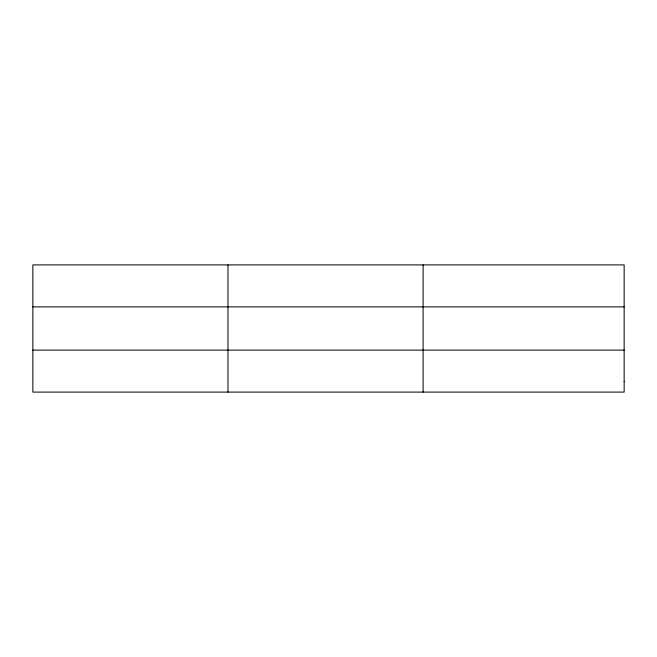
<?xml version="1.0" encoding="UTF-8"?>
<svg xmlns="http://www.w3.org/2000/svg" width="657" height="657" viewBox="0 0 657 657"><rect width="100%" height="100%" fill="white"/><g stroke="black" fill="none" stroke-linecap="round" stroke-linejoin="round"><path stroke-width="0.99" d="M227.979 264.902L227.979 392.098M423.108 264.902L423.108 392.098M32.85 306.876L624.15 306.876M32.85 350.124L624.15 350.124M624.15 381.602L624.15 392.098L32.85 392.098L32.85 264.902L624.15 264.902L624.15 381.602"/></g></svg>
